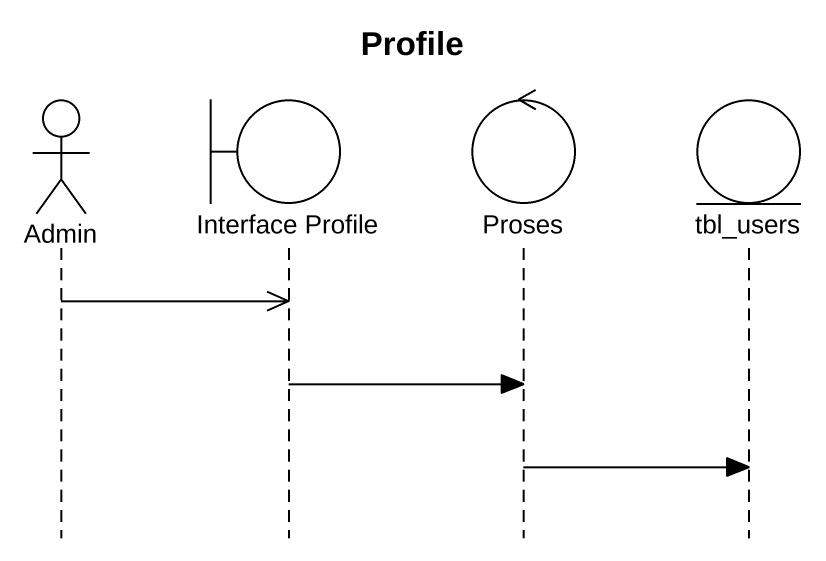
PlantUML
@startuml
title Profile
hide footbox
actor Admin
boundary "Interface Profile" as Interface_Profile
control Proses
entity tbl_users

Admin ->> Interface_Profile
Interface_Profile -> Proses
Proses -> tbl_users
@enduml
